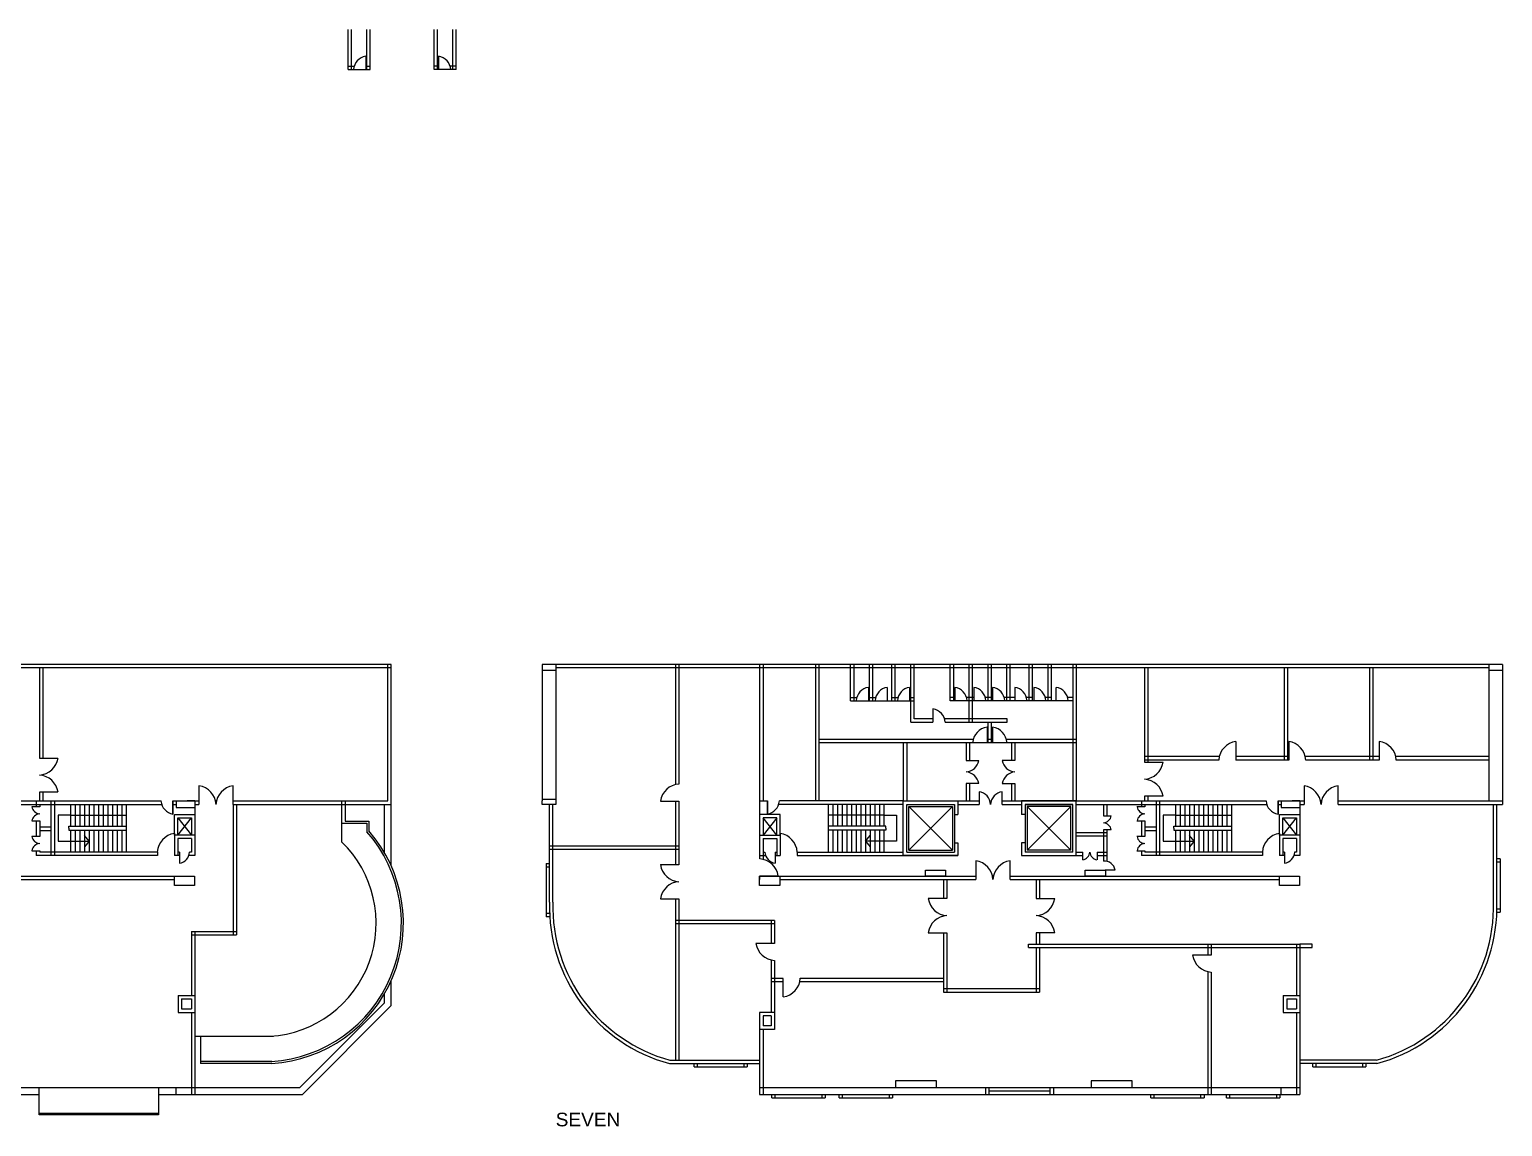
# Model space of a CAD drawing. Extents: x -212 to 1123, y -167 to 326.
# Drawn here: x 20.14 to 41.74, y -5.07 to 11.01 of the extents above; entities that cross this region are included whole.
import ezdxf

# ---------------------------------------------------------------- set-up
doc = ezdxf.new("R2010")
doc.units = 0
doc.layers.add('MIMIC_SIZE', color=7, linetype='CONTINUOUS')
doc.styles.get("Standard").update_dxf_attribs({"font": 'arial.ttf'})

msp = doc.modelspace()

# ---------------------------------------------------------------- linework, layer by layer
at = {"layer": 'MIMIC_SIZE'}
for p, q in [((24.812, 10.419), (24.812, 11.005)), ((24.862, 10.419), (24.862, 11.005)), ((25.088, 10.419), (25.088, 11.005)), ((25.138, 10.419), (25.138, 11.005)), ((26.074, 10.419), (26.074, 11.005)), ((26.124, 10.419), (26.124, 11.005)), ((26.35, 10.419), (26.35, 11.005)), ((26.4, 10.419), (26.4, 11.005)), ((25.072, 10.614), (25.072, 10.419)), ((26.14, 10.614), (26.14, 10.419)), ((24.812, 10.469), (24.903, 10.469)), ((24.812, 10.419), (25.138, 10.419)), ((25.072, 10.469), (25.138, 10.469)), ((26.14, 10.469), (26.074, 10.469)), ((26.4, 10.419), (26.074, 10.419)), ((26.4, 10.469), (26.309, 10.469)), ((25.446, 1.697), (11.346, 1.697)), ((25.446, 1.647), (11.346, 1.647)), ((20.287, 1.647), (20.287, 0.326)), ((20.337, 1.647), (20.337, 0.326)), ((25.396, -0.303), (25.396, 1.697)), ((25.446, -0.353), (25.446, 1.697)), ((41.738, 1.697), (27.661, 1.697)), ((27.661, 1.697), (27.661, -0.303)), ((27.661, 1.614), (27.861, 1.614)), ((27.861, 1.697), (27.861, -0.353)), ((41.538, 1.647), (27.861, 1.647)), ((29.614, 1.697), (29.614, -0.063)), ((29.664, 1.697), (29.664, -0.056)), ((30.847, 1.697), (30.847, -1.153)), ((30.897, 1.697), (30.897, -0.303)), ((31.666, 1.697), (31.666, -0.303)), ((31.666, 1.647), (31.666, -0.303)), ((31.716, 1.697), (31.716, -0.303)), ((32.181, 1.166), (32.181, 1.697)), ((32.231, 1.166), (32.231, 1.697)), ((32.458, 1.166), (32.458, 1.697)), ((32.458, 1.166), (32.458, 1.697)), ((32.508, 1.166), (32.508, 1.697)), ((32.784, 1.166), (32.784, 1.697)), ((32.834, 1.166), (32.834, 1.697)), ((33.061, 1.166), (33.061, 1.697)), ((33.061, 0.851), (33.061, 1.697)), ((33.111, 0.901), (33.111, 1.697)), ((33.642, 1.166), (33.642, 1.697)), ((33.642, 1.166), (33.642, 1.647)), ((33.692, 1.166), (33.692, 1.697)), ((33.919, 1.166), (33.919, 1.697)), ((33.919, 0.851), (33.919, 1.697)), ((33.919, 1.166), (33.919, 1.647)), ((33.969, 0.851), (33.969, 1.697)), ((34.195, 1.166), (34.195, 1.697)), ((34.195, 1.166), (34.195, 1.697)), ((34.245, 1.166), (34.245, 1.697)), ((34.245, 1.166), (34.245, 1.697)), ((34.472, 1.166), (34.472, 1.697)), ((34.522, 1.166), (34.522, 1.697)), ((34.799, 1.166), (34.799, 1.697)), ((34.849, 1.166), (34.849, 1.697)), ((35.075, 1.166), (35.075, 1.697)), ((35.125, 1.166), (35.125, 1.697)), ((35.438, 1.697), (35.438, -0.303)), ((35.438, 1.647), (35.438, -0.303)), ((35.488, 1.697), (35.488, -0.303)), ((36.488, 1.647), (36.488, 0.266)), ((36.538, 1.647), (36.538, 0.266)), ((38.538, 1.647), (38.538, 0.297)), ((38.588, 1.647), (38.588, 0.297)), ((39.788, 1.647), (39.788, 0.297)), ((39.838, 1.647), (39.838, 0.297)), ((41.538, 1.697), (41.538, -0.303)), ((41.538, 1.614), (41.738, 1.614)), ((41.738, 1.697), (41.738, -0.353)), ((32.442, 1.361), (32.442, 1.166)), ((32.718, 1.361), (32.718, 1.166)), ((33.045, 1.361), (33.045, 1.166)), ((33.708, 1.361), (33.708, 1.166)), ((33.985, 1.361), (33.985, 1.166)), ((34.261, 1.361), (34.261, 1.166)), ((34.588, 1.361), (34.588, 1.166)), ((34.865, 1.361), (34.865, 1.166)), ((35.191, 1.361), (35.191, 1.166)), ((32.181, 1.216), (32.272, 1.216)), ((32.181, 1.166), (32.508, 1.166)), ((32.458, 1.216), (32.549, 1.216)), ((32.458, 1.166), (32.784, 1.166)), ((32.784, 1.216), (32.875, 1.216)), ((32.784, 1.166), (33.111, 1.166)), ((33.061, 1.216), (33.111, 1.216)), ((33.708, 1.216), (33.642, 1.216)), ((33.969, 1.166), (33.642, 1.166)), ((33.969, 1.216), (33.878, 1.216)), ((33.985, 1.216), (33.919, 1.216)), ((34.245, 1.166), (33.919, 1.166)), ((34.245, 1.216), (34.154, 1.216)), ((34.522, 1.166), (34.195, 1.166)), ((34.588, 1.216), (34.431, 1.216)), ((34.849, 1.166), (34.522, 1.166)), ((34.849, 1.216), (34.757, 1.216)), ((35.125, 1.166), (34.799, 1.166)), ((35.125, 1.216), (35.034, 1.216)), ((35.438, 1.166), (35.125, 1.166)), ((35.438, 1.216), (35.361, 1.216)), ((33.388, 0.901), (33.111, 0.901)), ((33.388, 1.046), (33.388, 0.851)), ((34.475, 0.901), (33.557, 0.901)), ((34.475, 0.851), (34.475, 0.901)), ((33.061, 0.851), (33.388, 0.851)), ((33.566, 0.851), (34.475, 0.851)), ((34.183, 0.781), (34.183, 0.547)), ((34.195, 0.547), (34.195, 0.851)), ((34.245, 0.547), (34.245, 0.851)), ((34.26, 0.781), (34.26, 0.547)), ((33.978, 0.597), (31.716, 0.597)), ((35.488, 0.547), (31.716, 0.547)), ((32.953, 0.547), (32.953, -0.303)), ((32.953, 0.547), (32.953, -0.303)), ((33.003, 0.547), (33.003, -0.303)), ((33.874, 0.547), (33.874, 0.292)), ((33.924, 0.547), (33.924, 0.292)), ((34.26, 0.597), (34.183, 0.597)), ((35.488, 0.597), (34.465, 0.597)), ((34.539, 0.547), (34.539, 0.292)), ((34.589, 0.547), (34.589, 0.292)), ((37.829, 0.571), (37.829, 0.297)), ((38.603, 0.571), (38.603, 0.297)), ((39.931, 0.571), (39.931, 0.297)), ((20.287, 0.326), (20.56, 0.326)), ((33.874, 0.292), (34.059, 0.292)), ((34.589, 0.292), (34.404, 0.292)), ((37.586, 0.347), (36.488, 0.347)), ((37.579, 0.297), (36.488, 0.297)), ((36.488, 0.266), (36.761, 0.266)), ((38.603, 0.347), (37.829, 0.347)), ((38.603, 0.297), (37.829, 0.297)), ((39.931, 0.347), (38.846, 0.347)), ((39.931, 0.297), (38.853, 0.297)), ((41.538, 0.347), (40.173, 0.347)), ((41.538, 0.297), (40.181, 0.297)), ((20.56, -0.174), (20.287, -0.174)), ((20.287, -0.174), (20.287, -0.303)), ((20.337, -0.174), (20.337, -0.303)), ((22.627, -0.079), (22.627, -0.353)), ((23.127, -0.353), (23.127, -0.079)), ((33.874, -0.047), (33.874, -0.303)), ((34.059, -0.047), (33.874, -0.047)), ((33.924, -0.047), (33.924, -0.303)), ((34.064, -0.167), (34.064, -0.353)), ((34.402, -0.353), (34.402, -0.167)), ((34.404, -0.047), (34.589, -0.047)), ((34.539, -0.047), (34.539, -0.303)), ((34.589, -0.047), (34.589, -0.303)), ((38.828, -0.079), (38.828, -0.353)), ((39.328, -0.353), (39.328, -0.079)), ((19.496, -0.303), (22.071, -0.303)), ((19.546, -0.353), (22.08, -0.353)), ((20.292, -0.387), (20.178, -0.387)), ((20.242, -0.303), (22.067, -0.303)), ((20.242, -0.303), (20.242, -0.387)), ((20.292, -0.353), (22.067, -0.353)), ((20.292, -0.353), (20.292, -0.387)), ((20.462, -1.103), (20.462, -0.303)), ((20.512, -1.103), (20.512, -0.303)), ((20.744, -0.353), (20.744, -0.673)), ((20.813, -0.353), (20.813, -0.673)), ((20.881, -0.353), (20.881, -0.673)), ((20.949, -0.353), (20.949, -0.673)), ((21.017, -0.353), (21.017, -0.673)), ((21.085, -0.353), (21.085, -0.673)), ((21.153, -0.353), (21.153, -0.673)), ((21.221, -0.353), (21.221, -0.673)), ((21.289, -0.353), (21.289, -0.673)), ((21.357, -0.353), (21.357, -0.673)), ((21.426, -0.353), (21.426, -0.673)), ((21.494, -0.353), (21.494, -0.673)), ((21.562, -0.353), (21.562, -1.053)), ((22.246, -0.303), (22.246, -0.494)), ((22.246, -0.494), (22.246, -0.303)), ((22.246, -0.303), (22.627, -0.303)), ((22.246, -0.353), (22.292, -0.353)), ((22.292, -0.303), (22.292, -0.397)), ((22.292, -0.397), (22.567, -0.397)), ((22.567, -0.303), (22.454, -0.303)), ((22.567, -0.303), (22.567, -1.103)), ((22.567, -0.353), (22.627, -0.353)), ((23.127, -0.303), (25.396, -0.303)), ((23.127, -0.353), (25.446, -0.353)), ((23.127, -0.353), (23.127, -2.264)), ((23.177, -0.353), (23.177, -2.264)), ((24.719, -0.303), (24.719, -0.901)), ((24.769, -0.303), (24.769, -0.598)), ((25.346, -1.059), (25.346, -0.353)), ((25.446, -1.255), (25.446, -0.353)), ((27.861, -0.281), (27.661, -0.281)), ((27.661, -0.353), (27.661, -0.303)), ((27.861, -0.353), (27.661, -0.353)), ((27.765, -1.785), (27.765, -0.353)), ((27.815, -1.785), (27.815, -0.353)), ((29.391, -0.306), (29.664, -0.306)), ((29.614, -0.306), (29.614, -1.237)), ((29.664, -0.306), (29.664, -1.237)), ((30.847, -0.303), (30.96, -0.303)), ((30.96, -0.303), (30.96, -0.502)), ((30.96, -0.494), (30.96, -0.303)), ((32.953, -0.353), (31.126, -0.353)), ((32.953, -0.303), (31.136, -0.303)), ((31.853, -0.353), (31.853, -1.053)), ((31.921, -0.353), (31.921, -0.673)), ((31.989, -0.353), (31.989, -0.673)), ((32.057, -0.353), (32.057, -0.673)), ((32.125, -0.353), (32.125, -0.673)), ((32.193, -0.353), (32.193, -0.673)), ((32.261, -0.353), (32.261, -0.673)), ((32.329, -0.353), (32.329, -0.673)), ((32.398, -0.353), (32.398, -0.673)), ((32.466, -0.353), (32.466, -0.673)), ((32.534, -0.353), (32.534, -0.673)), ((32.602, -0.353), (32.602, -0.673)), ((32.67, -0.353), (32.67, -0.673)), ((32.953, -1.103), (32.953, -0.303)), ((32.953, -0.303), (33.753, -0.303)), ((33.003, -1.053), (33.003, -0.353)), ((33.003, -0.353), (33.703, -0.353)), ((33.033, -1.023), (33.033, -0.383)), ((33.033, -0.383), (33.673, -0.383)), ((33.673, -0.383), (33.033, -1.023)), ((33.673, -1.023), (33.033, -0.383)), ((33.673, -0.383), (33.673, -1.023)), ((33.703, -0.303), (34.064, -0.303)), ((33.703, -0.353), (33.703, -1.053)), ((33.753, -0.303), (33.753, -0.5)), ((33.753, -0.353), (34.064, -0.353)), ((34.402, -0.303), (35.697, -0.303)), ((34.402, -0.353), (34.688, -0.353)), ((35.488, -0.303), (34.688, -0.303)), ((34.688, -0.303), (34.688, -0.5)), ((34.738, -0.353), (35.438, -0.353)), ((35.438, -0.353), (34.738, -0.353)), ((34.738, -0.353), (34.738, -1.053)), ((35.408, -0.383), (34.768, -0.383)), ((34.768, -0.383), (34.768, -1.023)), ((34.768, -0.383), (35.408, -1.023)), ((34.768, -1.023), (35.408, -0.383)), ((35.408, -1.023), (35.408, -0.383)), ((35.438, -1.053), (35.438, -0.353)), ((35.488, -1.103), (35.488, -0.303)), ((35.488, -0.353), (35.856, -0.353)), ((35.488, -0.353), (35.747, -0.353)), ((35.488, -1.103), (35.488, -0.353)), ((35.597, -0.353), (36.097, -0.353)), ((35.697, -0.303), (38.272, -0.303)), ((35.747, -0.353), (38.281, -0.353)), ((35.888, -0.353), (35.888, -0.519)), ((35.938, -0.353), (35.938, -0.519)), ((36.493, -0.387), (36.379, -0.387)), ((36.443, -0.303), (38.268, -0.303)), ((36.443, -0.303), (36.443, -0.387)), ((36.488, -0.234), (36.488, -0.303)), ((36.761, -0.234), (36.488, -0.234)), ((36.493, -0.353), (38.268, -0.353)), ((36.493, -0.353), (36.493, -0.387)), ((36.538, -0.234), (36.538, -0.303)), ((36.663, -1.103), (36.663, -0.303)), ((36.713, -1.103), (36.713, -0.303)), ((36.945, -0.353), (36.945, -0.673)), ((37.014, -0.353), (37.014, -0.673)), ((37.082, -0.353), (37.082, -0.673)), ((37.15, -0.353), (37.15, -0.673)), ((37.218, -0.353), (37.218, -0.673)), ((37.286, -0.353), (37.286, -0.673)), ((37.354, -0.353), (37.354, -0.673)), ((37.422, -0.353), (37.422, -0.673)), ((37.49, -0.353), (37.49, -0.673)), ((37.558, -0.353), (37.558, -0.673)), ((37.627, -0.353), (37.627, -0.673)), ((37.695, -0.353), (37.695, -0.673)), ((37.763, -0.353), (37.763, -1.053)), ((38.447, -0.303), (38.828, -0.303)), ((38.447, -0.303), (38.447, -0.494)), ((38.447, -0.494), (38.447, -0.303)), ((38.447, -0.353), (38.493, -0.353)), ((38.493, -0.303), (38.493, -0.397)), ((38.493, -0.397), (38.768, -0.397)), ((38.768, -0.303), (38.655, -0.303)), ((38.768, -0.303), (38.768, -1.103)), ((38.768, -0.353), (38.828, -0.353)), ((39.328, -0.303), (41.738, -0.303)), ((39.328, -0.353), (41.738, -0.353)), ((41.605, -1.785), (41.605, -0.353)), ((41.655, -1.785), (41.655, -0.353)), ((20.178, -0.596), (20.292, -0.596)), ((20.242, -0.596), (20.242, -0.823)), ((20.292, -0.596), (20.292, -0.823)), ((20.744, -0.513), (20.563, -0.513)), ((20.563, -0.513), (20.563, -0.893)), ((20.744, -0.513), (21.562, -0.513)), ((22.267, -0.803), (22.267, -0.502)), ((22.267, -0.502), (22.567, -0.502)), ((22.317, -0.803), (22.317, -0.552)), ((22.317, -0.552), (22.517, -0.552)), ((22.317, -0.552), (22.517, -0.803)), ((22.317, -0.803), (22.517, -0.552)), ((22.517, -0.552), (22.517, -0.803)), ((24.719, -0.628), (25.089, -0.628)), ((24.769, -0.598), (25.119, -0.598)), ((25.089, -0.628), (25.089, -0.753)), ((25.119, -0.598), (25.119, -0.742)), ((31.147, -0.502), (30.847, -0.502)), ((30.897, -0.552), (30.897, -0.803)), ((31.097, -0.552), (30.897, -0.552)), ((31.097, -0.552), (30.897, -0.803)), ((31.097, -0.803), (30.897, -0.552)), ((31.097, -0.803), (31.097, -0.552)), ((31.147, -0.803), (31.147, -0.502)), ((32.67, -0.513), (31.853, -0.513)), ((32.67, -0.513), (32.851, -0.513)), ((32.851, -0.513), (32.851, -0.893)), ((33.703, -0.5), (33.753, -0.5)), ((34.738, -0.5), (34.688, -0.5)), ((35.888, -0.519), (36.002, -0.519)), ((36.379, -0.596), (36.493, -0.596)), ((36.443, -0.596), (36.443, -0.823)), ((36.493, -0.596), (36.493, -0.823)), ((36.945, -0.513), (36.764, -0.513)), ((36.764, -0.513), (36.764, -0.893)), ((36.945, -0.513), (37.763, -0.513)), ((38.468, -0.803), (38.468, -0.502)), ((38.468, -0.502), (38.768, -0.502)), ((38.518, -0.803), (38.518, -0.552)), ((38.518, -0.552), (38.718, -0.552)), ((38.518, -0.552), (38.718, -0.803)), ((38.518, -0.803), (38.718, -0.552)), ((38.718, -0.552), (38.718, -0.803)), ((20.292, -0.823), (20.178, -0.823)), ((20.292, -0.684), (20.462, -0.684)), ((20.292, -0.734), (20.462, -0.734)), ((20.717, -0.703), (20.717, -0.673)), ((20.717, -0.673), (21.562, -0.673)), ((20.717, -0.703), (20.717, -0.733)), ((20.717, -0.733), (21.562, -0.733)), ((20.744, -0.733), (20.744, -1.053)), ((20.813, -0.733), (20.813, -1.053)), ((20.881, -0.733), (20.881, -1.053)), ((20.949, -0.733), (20.949, -1.053)), ((21.017, -0.893), (20.949, -0.811)), ((21.017, -0.733), (21.017, -1.053)), ((21.085, -0.733), (21.085, -1.053)), ((21.153, -0.733), (21.153, -1.053)), ((21.221, -0.733), (21.221, -1.053)), ((21.289, -0.733), (21.289, -1.053)), ((21.357, -0.733), (21.357, -1.053)), ((21.426, -0.733), (21.426, -1.053)), ((21.494, -0.733), (21.494, -1.053)), ((22.267, -0.779), (22.267, -1.053)), ((22.267, -0.779), (22.267, -1.053)), ((22.267, -0.803), (22.267, -1.103)), ((22.267, -0.803), (22.267, -1.103)), ((22.567, -0.803), (22.267, -0.803)), ((22.567, -0.803), (22.267, -0.803)), ((22.317, -0.853), (22.317, -1.103)), ((22.517, -0.853), (22.317, -0.853)), ((22.517, -0.853), (22.317, -0.853)), ((22.517, -0.853), (22.517, -1.053)), ((30.847, -0.803), (31.147, -0.803)), ((30.897, -0.853), (30.897, -1.16)), ((30.897, -0.853), (31.097, -0.853)), ((31.097, -0.853), (31.097, -1.103)), ((31.147, -0.779), (31.147, -1.053)), ((31.147, -0.803), (31.147, -1.103)), ((32.697, -0.673), (31.853, -0.673)), ((32.697, -0.733), (31.853, -0.733)), ((31.921, -0.733), (31.921, -1.053)), ((31.989, -0.733), (31.989, -1.053)), ((32.057, -0.733), (32.057, -1.053)), ((32.125, -0.733), (32.125, -1.053)), ((32.193, -0.733), (32.193, -1.053)), ((32.261, -0.733), (32.261, -1.053)), ((32.329, -0.733), (32.329, -1.053)), ((32.398, -0.733), (32.398, -1.053)), ((32.398, -0.893), (32.466, -0.811)), ((32.466, -0.733), (32.466, -1.053)), ((32.534, -0.733), (32.534, -1.053)), ((32.602, -0.733), (32.602, -1.053)), ((32.67, -0.733), (32.67, -1.053)), ((32.697, -0.703), (32.697, -0.673)), ((32.697, -0.703), (32.697, -0.733)), ((35.938, -0.77), (35.488, -0.77)), ((35.938, -0.82), (35.488, -0.82)), ((35.888, -0.728), (35.888, -1.184)), ((36.002, -0.728), (35.888, -0.728)), ((35.938, -0.728), (35.938, -1.187)), ((36.493, -0.823), (36.379, -0.823)), ((36.493, -0.684), (36.663, -0.684)), ((36.493, -0.734), (36.663, -0.734)), ((36.918, -0.703), (36.918, -0.673)), ((36.918, -0.673), (37.763, -0.673)), ((36.918, -0.703), (36.918, -0.733)), ((36.918, -0.733), (37.763, -0.733)), ((36.945, -0.733), (36.945, -1.053)), ((37.014, -0.733), (37.014, -1.053)), ((37.082, -0.733), (37.082, -1.053)), ((37.15, -0.733), (37.15, -1.053)), ((37.218, -0.893), (37.15, -0.811)), ((37.218, -0.733), (37.218, -1.053)), ((37.286, -0.733), (37.286, -1.053)), ((37.354, -0.733), (37.354, -1.053)), ((37.422, -0.733), (37.422, -1.053)), ((37.49, -0.733), (37.49, -1.053)), ((37.558, -0.733), (37.558, -1.053)), ((37.627, -0.733), (37.627, -1.053)), ((37.695, -0.733), (37.695, -1.053)), ((38.468, -0.779), (38.468, -1.053)), ((38.468, -0.779), (38.468, -1.053)), ((38.468, -0.803), (38.468, -1.103)), ((38.468, -0.803), (38.468, -1.103)), ((38.768, -0.803), (38.468, -0.803)), ((38.768, -0.803), (38.468, -0.803)), ((38.518, -0.853), (38.518, -1.103)), ((38.718, -0.853), (38.518, -0.853)), ((38.718, -0.853), (38.518, -0.853)), ((38.718, -0.853), (38.718, -1.053)), ((20.178, -1.032), (20.292, -1.032)), ((20.242, -1.032), (20.242, -1.103)), ((20.292, -1.032), (20.292, -1.053)), ((22.017, -1.053), (20.292, -1.053)), ((20.563, -0.893), (21.017, -0.893)), ((21.017, -0.893), (20.949, -0.974)), ((22.017, -1.053), (22.017, -1.103)), ((22.341, -1.053), (22.317, -1.053)), ((22.341, -1.053), (22.341, -1.214)), ((22.517, -1.053), (22.489, -1.053)), ((29.664, -0.965), (27.765, -0.965)), ((29.664, -1.015), (27.765, -1.015)), ((30.897, -1.053), (30.925, -1.053)), ((31.073, -1.053), (31.097, -1.053)), ((31.073, -1.053), (31.073, -1.214)), ((31.397, -1.053), (32.953, -1.053)), ((31.397, -1.053), (31.397, -1.103)), ((32.851, -0.893), (32.398, -0.893)), ((32.398, -0.893), (32.466, -0.974)), ((33.003, -1.053), (33.703, -1.053)), ((33.033, -1.023), (33.673, -1.023)), ((33.703, -0.916), (33.753, -0.916)), ((33.753, -0.916), (33.753, -1.103)), ((34.688, -0.916), (34.688, -1.103)), ((34.738, -0.916), (34.688, -0.916)), ((35.438, -1.053), (34.738, -1.053)), ((35.408, -1.023), (34.768, -1.023)), ((35.488, -1.053), (35.584, -1.053)), ((35.584, -1.167), (35.584, -1.053)), ((35.793, -1.053), (35.938, -1.053)), ((35.793, -1.053), (35.793, -1.167)), ((36.379, -1.032), (36.493, -1.032)), ((36.443, -1.032), (36.443, -1.103)), ((36.493, -1.032), (36.493, -1.053)), ((38.218, -1.053), (36.493, -1.053)), ((36.764, -0.893), (37.218, -0.893)), ((37.218, -0.893), (37.15, -0.974)), ((38.218, -1.053), (38.218, -1.103)), ((38.542, -1.053), (38.518, -1.053)), ((38.542, -1.053), (38.542, -1.214)), ((38.718, -1.053), (38.69, -1.053)), ((22.017, -1.103), (20.242, -1.103)), ((22.341, -1.103), (22.267, -1.103)), ((22.567, -1.103), (22.479, -1.103)), ((27.715, -1.219), (27.715, -2)), ((27.715, -1.219), (27.765, -1.219)), ((27.715, -1.269), (27.765, -1.269)), ((29.664, -1.237), (29.391, -1.237)), ((30.847, -1.103), (30.936, -1.103)), ((31.073, -1.103), (31.147, -1.103)), ((31.397, -1.103), (33.753, -1.103)), ((33.753, -1.103), (32.953, -1.103)), ((34.018, -1.179), (34.018, -1.453)), ((34.518, -1.453), (34.518, -1.179)), ((34.688, -1.103), (35.488, -1.103)), ((35.488, -1.103), (35.584, -1.103)), ((35.793, -1.103), (35.938, -1.103)), ((38.218, -1.103), (36.443, -1.103)), ((38.542, -1.103), (38.468, -1.103)), ((38.768, -1.103), (38.68, -1.103)), ((41.705, -1.151), (41.655, -1.151)), ((41.705, -1.201), (41.655, -1.201)), ((41.705, -1.151), (41.705, -1.932)), ((18.477, -1.403), (22.561, -1.403)), ((19.714, -1.453), (22.267, -1.453)), ((22.267, -1.54), (22.267, -1.403)), ((22.267, -1.403), (22.561, -1.403)), ((22.561, -1.403), (22.561, -1.54)), ((30.847, -1.403), (30.847, -1.453)), ((30.847, -1.403), (34.018, -1.403)), ((30.847, -1.54), (30.847, -1.403)), ((30.847, -1.403), (31.141, -1.403)), ((31.121, -1.403), (30.847, -1.403)), ((31.141, -1.403), (31.141, -1.54)), ((31.141, -1.453), (33.573, -1.453)), ((33.279, -1.403), (33.279, -1.317)), ((33.279, -1.317), (33.573, -1.317)), ((33.573, -1.403), (33.279, -1.403)), ((33.542, -1.453), (33.542, -1.734)), ((33.573, -1.317), (33.573, -1.403)), ((33.573, -1.453), (34.018, -1.453)), ((33.592, -1.453), (33.592, -1.734)), ((34.518, -1.403), (38.762, -1.403)), ((34.518, -1.453), (35.915, -1.453)), ((34.901, -1.453), (34.901, -1.734)), ((34.951, -1.453), (34.951, -1.734)), ((35.621, -1.403), (35.621, -1.317)), ((35.621, -1.317), (35.915, -1.317)), ((35.915, -1.403), (35.621, -1.403)), ((36.058, -1.317), (35.913, -1.317)), ((35.915, -1.317), (35.915, -1.403)), ((35.915, -1.453), (38.468, -1.453)), ((38.468, -1.54), (38.468, -1.403)), ((38.468, -1.403), (38.762, -1.403)), ((38.762, -1.403), (38.762, -1.54)), ((22.561, -1.54), (22.267, -1.54)), ((31.141, -1.54), (30.847, -1.54)), ((38.762, -1.54), (38.468, -1.54)), ((29.391, -1.737), (29.664, -1.737)), ((29.614, -1.737), (29.614, -4.102)), ((29.664, -1.737), (29.664, -4.102)), ((33.592, -1.734), (33.319, -1.734)), ((34.901, -1.734), (35.174, -1.734)), ((41.655, -1.882), (41.705, -1.882)), ((41.655, -1.932), (41.705, -1.932)), ((27.765, -1.95), (27.715, -1.95)), ((27.765, -2), (27.715, -2)), ((31.064, -2.053), (29.614, -2.053)), ((31.064, -2.103), (29.614, -2.103)), ((31.014, -2.053), (31.014, -2.391)), ((31.064, -2.053), (31.064, -2.391)), ((22.517, -2.214), (23.177, -2.214)), ((22.517, -2.214), (22.517, -3.153)), ((22.517, -2.264), (23.177, -2.264)), ((22.567, -2.214), (22.567, -4.603)), ((33.319, -2.234), (33.592, -2.234)), ((33.542, -2.234), (33.542, -3.103)), ((33.592, -2.234), (33.592, -3.103)), ((34.901, -2.234), (34.901, -2.403)), ((35.174, -2.234), (34.901, -2.234)), ((34.951, -2.234), (34.951, -2.403)), ((31.064, -2.391), (30.791, -2.391)), ((34.79, -2.403), (38.768, -2.403)), ((34.79, -2.453), (34.79, -2.403)), ((34.79, -2.453), (38.948, -2.453)), ((34.901, -2.453), (34.901, -3.103)), ((34.951, -2.453), (34.951, -3.103)), ((37.468, -2.562), (37.195, -2.562)), ((37.418, -2.403), (37.418, -2.562)), ((37.468, -2.403), (37.468, -2.562)), ((38.718, -2.403), (38.718, -3.153)), ((38.768, -2.403), (38.768, -4.603)), ((38.948, -2.403), (38.768, -2.403)), ((38.948, -2.453), (38.948, -2.403)), ((31.014, -2.633), (31.014, -3.403)), ((31.064, -2.641), (31.064, -3.403)), ((37.418, -2.805), (37.418, -4.603)), ((25.446, -3.303), (25.446, -2.935)), ((31.193, -2.903), (31.014, -2.903)), ((31.193, -2.953), (31.014, -2.953)), ((31.193, -3.176), (31.193, -2.903)), ((33.542, -2.953), (31.436, -2.953)), ((33.542, -2.903), (31.443, -2.903)), ((37.468, -2.812), (37.468, -4.603)), ((22.323, -3.153), (22.567, -3.153)), ((22.323, -3.153), (22.323, -3.401)), ((22.373, -3.203), (22.373, -3.351)), ((22.373, -3.203), (22.517, -3.203)), ((22.4, -3.203), (22.517, -3.203)), ((22.517, -3.203), (22.517, -3.351)), ((22.517, -3.203), (22.517, -3.351)), ((22.567, -3.153), (22.567, -3.401)), ((25.346, -3.261), (25.346, -3.13)), ((33.542, -3.053), (34.951, -3.053)), ((33.542, -3.103), (34.951, -3.103)), ((38.524, -3.153), (38.768, -3.153)), ((38.524, -3.153), (38.524, -3.401)), ((38.574, -3.203), (38.574, -3.351)), ((38.574, -3.203), (38.718, -3.203)), ((38.601, -3.203), (38.718, -3.203)), ((38.718, -3.203), (38.718, -3.351)), ((38.718, -3.203), (38.718, -3.351)), ((38.768, -3.153), (38.768, -3.401)), ((22.323, -3.401), (22.567, -3.401)), ((22.373, -3.351), (22.517, -3.351)), ((22.517, -3.401), (22.517, -4.603)), ((25.346, -3.261), (24.105, -4.503)), ((25.446, -3.303), (24.146, -4.603)), ((30.847, -3.403), (30.847, -4.603)), ((31.064, -3.403), (30.847, -3.403)), ((30.897, -3.453), (30.897, -3.601)), ((31.014, -3.453), (30.897, -3.453)), ((30.897, -3.453), (30.897, -3.601)), ((31.014, -3.453), (31.014, -3.601)), ((31.064, -3.403), (31.064, -3.651)), ((38.524, -3.401), (38.768, -3.401)), ((38.574, -3.351), (38.718, -3.351)), ((38.718, -3.401), (38.718, -4.603)), ((31.064, -3.651), (30.847, -3.651)), ((31.014, -3.601), (30.897, -3.601)), ((30.897, -3.651), (30.897, -4.603)), ((23.719, -3.753), (22.567, -3.753)), ((22.65, -3.753), (22.65, -4.152)), ((29.531, -4.102), (29.801, -4.102)), ((29.727, -4.102), (30.847, -4.102)), ((39.889, -4.102), (38.768, -4.102)), ((23.694, -4.122), (22.65, -4.122)), ((23.694, -4.152), (22.65, -4.152)), ((29.525, -4.152), (29.75, -4.152)), ((29.72, -4.152), (30.847, -4.152)), ((29.885, -4.202), (29.885, -4.152)), ((29.885, -4.202), (30.666, -4.202)), ((29.935, -4.202), (29.935, -4.152)), ((30.616, -4.152), (30.616, -4.202)), ((30.666, -4.152), (30.666, -4.202)), ((39.895, -4.152), (38.768, -4.152)), ((38.955, -4.202), (38.955, -4.152)), ((38.955, -4.202), (39.736, -4.202)), ((39.005, -4.202), (39.005, -4.152)), ((39.686, -4.152), (39.686, -4.202)), ((39.736, -4.152), (39.736, -4.202)), ((18.49, -4.503), (24.105, -4.503)), ((20.286, -4.503), (22.036, -4.503)), ((20.286, -4.903), (20.286, -4.503)), ((22.036, -4.503), (22.036, -4.903)), ((22.286, -4.503), (22.286, -4.603)), ((30.847, -4.503), (34.691, -4.503)), ((33.44, -4.403), (32.84, -4.403)), ((32.84, -4.403), (32.84, -4.503)), ((32.84, -4.503), (33.44, -4.503)), ((33.44, -4.503), (33.44, -4.403)), ((34.162, -4.603), (34.162, -4.503)), ((34.212, -4.603), (34.212, -4.503)), ((34.691, -4.503), (38.768, -4.503)), ((35.103, -4.503), (35.103, -4.603)), ((35.153, -4.503), (35.153, -4.603)), ((36.307, -4.403), (35.707, -4.403)), ((35.707, -4.403), (35.707, -4.503)), ((35.707, -4.503), (36.307, -4.503)), ((36.307, -4.503), (36.307, -4.403)), ((38.487, -4.503), (38.487, -4.603)), ((16.568, -4.603), (20.286, -4.603)), ((22.036, -4.603), (24.146, -4.603)), ((30.847, -4.603), (32.769, -4.603)), ((31.025, -4.653), (31.025, -4.603)), ((31.025, -4.653), (31.807, -4.653)), ((31.075, -4.653), (31.075, -4.603)), ((31.757, -4.603), (31.757, -4.653)), ((31.807, -4.603), (31.807, -4.653)), ((32.012, -4.653), (32.012, -4.603)), ((32.012, -4.653), (32.794, -4.653)), ((32.062, -4.653), (32.062, -4.603)), ((32.744, -4.603), (32.744, -4.653)), ((32.769, -4.603), (38.326, -4.603)), ((32.794, -4.603), (32.794, -4.653)), ((34.212, -4.553), (35.103, -4.553)), ((36.58, -4.653), (36.58, -4.603)), ((36.58, -4.653), (37.362, -4.653)), ((36.63, -4.653), (36.63, -4.603)), ((37.312, -4.603), (37.312, -4.653)), ((37.362, -4.603), (37.362, -4.653)), ((37.69, -4.653), (37.69, -4.603)), ((37.69, -4.653), (38.472, -4.653)), ((37.74, -4.653), (37.74, -4.603)), ((38.237, -4.603), (38.768, -4.603)), ((38.422, -4.603), (38.422, -4.653)), ((38.472, -4.603), (38.472, -4.653)), ((22.036, -4.884), (20.286, -4.884)), ((22.036, -4.903), (20.286, -4.903))]:
    msp.add_line(p, q, dxfattribs=at)
for centre, radius, start, end in [((25.104, 10.405), 0.211, 98.6442, 176.4307), ((26.108, 10.405), 0.211, 3.5693, 81.3558), ((32.473, 1.153), 0.211, 98.6442, 176.4307), ((32.75, 1.153), 0.211, 98.6442, 176.4307), ((33.077, 1.153), 0.211, 98.6442, 176.4307), ((33.677, 1.153), 0.211, 3.5693, 81.3558), ((33.953, 1.153), 0.211, 3.5693, 81.3558), ((34.23, 1.153), 0.211, 3.5693, 81.3558), ((34.556, 1.153), 0.211, 3.5693, 81.3558), ((34.833, 1.153), 0.211, 3.5693, 81.3558), ((35.16, 1.153), 0.211, 3.5693, 81.3558), ((33.356, 0.838), 0.211, 3.5693, 81.3558), ((34.221, 0.532), 0.252, 98.6442, 176.4307), ((34.222, 0.532), 0.252, 3.5693, 81.3558), ((37.873, 0.279), 0.295, 98.6442, 176.4307), ((38.559, 0.279), 0.295, 3.5693, 81.3558), ((39.886, 0.279), 0.295, 3.5693, 81.3558), ((20.269, 0.37), 0.295, 273.5693, 351.3558), ((33.861, 0.322), 0.2, 273.5693, 351.3558), ((34.602, 0.322), 0.2, 188.6442, 266.4307), ((36.47, 0.31), 0.295, 273.5693, 351.3558), ((20.269, -0.218), 0.295, 8.6442, 86.4307), ((33.861, -0.077), 0.2, 8.6442, 86.4307), ((34.602, -0.077), 0.2, 93.5693, 171.3558), ((36.47, -0.279), 0.295, 8.6442, 86.4307), ((22.583, -0.371), 0.295, 3.5693, 81.3558), ((23.171, -0.371), 0.295, 98.6442, 176.4307), ((29.683, -0.35), 0.295, 93.5693, 171.3558), ((34.033, -0.365), 0.2, 3.5693, 81.3558), ((34.432, -0.365), 0.2, 98.6442, 176.4307), ((38.784, -0.371), 0.295, 3.5693, 81.3558), ((39.372, -0.371), 0.295, 98.6442, 176.4307), ((20.3, -0.369), 0.123, 188.6442, 266.4307), ((22.277, -0.29), 0.207, 183.5693, 261.3558), ((30.929, -0.29), 0.207, 278.6442, 356.4307), ((36.501, -0.369), 0.123, 188.6442, 266.4307), ((38.478, -0.29), 0.207, 183.5693, 261.3558), ((20.3, -0.615), 0.123, 93.5693, 171.3558), ((35.88, -0.5), 0.123, 273.5693, 351.3558), ((35.88, -0.746), 0.123, 8.6442, 86.4307), ((36.501, -0.615), 0.123, 93.5693, 171.3558), ((20.3, -0.804), 0.123, 188.6442, 266.4307), ((22.311, -1.071), 0.295, 98.6442, 176.4307), ((23.564, -2.095), 2.031, 273.6178, 41.344), ((23.564, -2.095), 2.061, 273.6178, 41.0284), ((31.103, -1.071), 0.295, 3.5693, 81.3558), ((36.501, -0.804), 0.123, 188.6442, 266.4307), ((38.512, -1.071), 0.295, 98.6442, 176.4307), ((20.3, -1.05), 0.123, 93.5693, 171.3558), ((22.315, -1.042), 0.175, 278.6442, 356.4307), ((23.564, -2.095), 1.661, 273.6178, 45.9539), ((31.099, -1.042), 0.175, 183.5693, 261.3558), ((35.565, -1.045), 0.123, 278.6442, 356.4307), ((35.811, -1.045), 0.123, 183.5693, 261.3558), ((36.501, -1.05), 0.123, 93.5693, 171.3558), ((38.516, -1.042), 0.175, 278.6442, 356.4307), ((29.683, -1.192), 0.295, 188.6442, 266.4307), ((30.829, -1.447), 0.295, 8.6442, 86.4307), ((33.973, -1.471), 0.295, 3.5693, 81.3558), ((34.562, -1.471), 0.295, 98.6442, 176.4307), ((35.903, -1.341), 0.157, 8.6442, 95.3382), ((29.683, -1.781), 0.295, 93.5693, 171.3558), ((30.145, -1.854), 2.38, 178.3513, 254.9084), ((30.145, -1.854), 2.33, 178.3513, 254.7464), ((33.61, -1.689), 0.295, 188.6442, 266.4307), ((34.882, -1.689), 0.295, 273.5693, 351.3558), ((39.276, -1.854), 2.33, 285.2536, 1.6487), ((39.276, -1.854), 2.38, 285.0916, 1.6487), ((33.61, -2.278), 0.295, 93.5693, 171.3558), ((34.882, -2.278), 0.295, 8.6442, 86.4307), ((31.083, -2.346), 0.295, 188.6442, 266.4307), ((37.486, -2.518), 0.295, 188.6442, 266.4307), ((31.149, -2.884), 0.295, 278.6442, 356.4307)]:
    msp.add_arc(centre, radius, start, end, dxfattribs=at)

# ---------------------------------------------------------------- texts
msp.add_text('SEVEN', height=0.2, dxfattribs=at).set_placement((27.857, -5.072))

doc.saveas('drawing.dxf')
